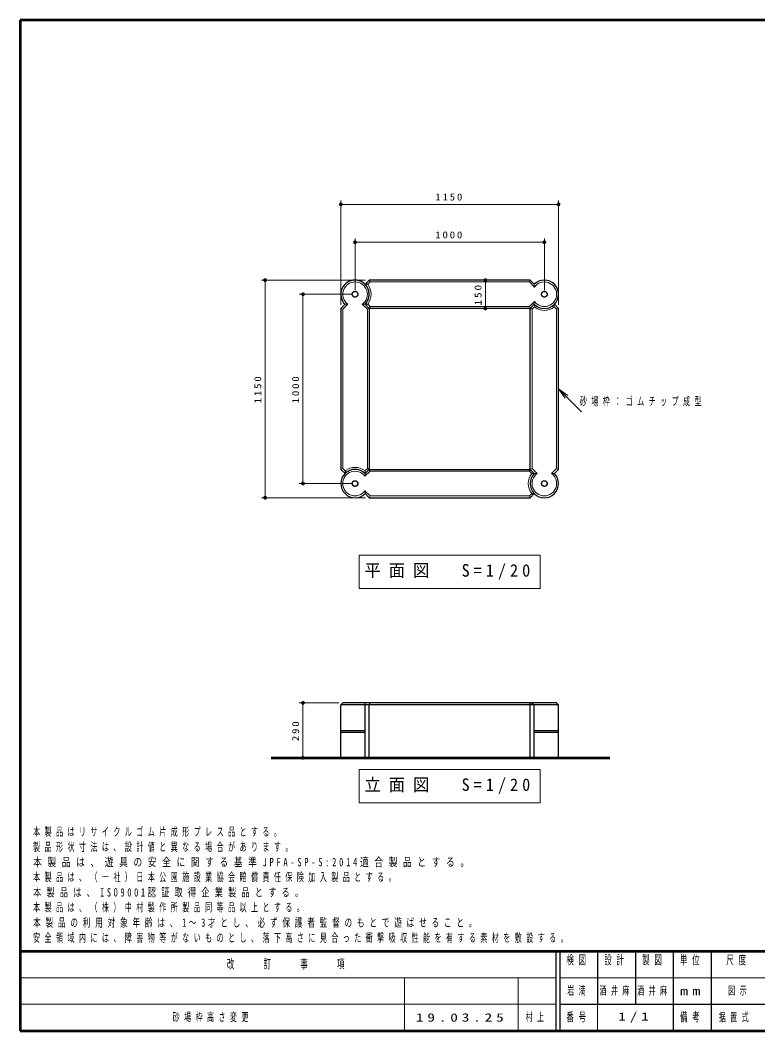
# Model space of a CAD drawing. Units: millimetres on the paper, with parts at other scales. Extents: x -385 to 0, y 0 to 267.
# Drawn here: x -385 to -190.2, y 0 to 267 of the extents above; entities that cross this region are included whole.
import ezdxf

# ---------------------------------------------------------------- set-up
doc = ezdxf.new("R2010")
doc.units = ezdxf.units.MM
doc.linetypes.add('USER1', pattern=[4.5, 2.5, -2])
doc.layers.add('1_20', color=7, linetype='Continuous', lineweight=13)
doc.layers.add('NAKAMURA図枠', color=7, linetype='Continuous', lineweight=13)
doc.layers.add('CLASS1', color=7, linetype='Continuous')
doc.layers.add('図面情報', color=7, linetype='Continuous')
doc.styles.add('ＭＳ ゴシック', font='')
doc.styles.get('ＭＳ ゴシック').set_extended_font_data('MS Gothic')

# ---------------------------------------------------------------- blocks, each defined once
blk = doc.blocks.new('filled_dot')
at = {"color": 0, "linetype": 'Continuous', "lineweight": -2, "const_width": 1.25}
blk.add_lwpolyline([(-0.625, 0, 1), (0.625, 0, 1)], format="xyb", close=True, dxfattribs=at)
blk = doc.blocks.new('open_arrow')
at = {"color": 0, "linetype": 'Continuous', "lineweight": -2}
blk.add_lwpolyline([(7.5, 1.25), (0, 0), (7.5, -1.25)], dxfattribs=at)

msp = doc.modelspace()

# ---------------------------------------------------------------- linework, layer by layer
at = {"layer": '1_20'}
for p, q in [((-300.308, 191.839), (-300.308, 219.339)), ((-242.808, 191.839), (-242.808, 219.339)), ((-300.308, 218.339), (-242.808, 218.339)), ((-296.558, 195.589), (-296.558, 209.339)), ((-296.558, 208.339), (-246.558, 208.339)), ((-246.558, 195.589), (-246.558, 209.339)), ((-293.808, 198.339), (-321.308, 198.339)), ((-320.308, 140.839), (-320.308, 198.339)), ((-293.221, 197.219), (-292.601, 197.839)), ((-292.601, 197.839), (-292.808, 198.339)), ((-250.515, 197.839), (-292.601, 197.839)), ((-262.126, 198.339), (-262.126, 190.839)), ((-250.308, 198.339), (-250.515, 197.839)), ((-249.183, 196.506), (-250.515, 197.839)), ((-249.21, 197.24), (-249.183, 196.506)), ((-297.558, 194.589), (-311.308, 194.589)), ((-310.308, 144.589), (-310.308, 194.589)), ((-249.183, 192.671), (-250.515, 191.339)), ((-249.21, 191.937), (-249.183, 192.671)), ((-300.308, 190.839), (-299.808, 190.631)), ((-298.476, 191.964), (-299.808, 190.631)), ((-299.808, 190.631), (-299.808, 148.546)), ((-299.21, 191.937), (-298.476, 191.964)), ((-293.907, 191.937), (-294.641, 191.964)), ((-294.641, 191.964), (-293.308, 190.631)), ((-293.221, 191.958), (-293.907, 191.937)), ((-292.808, 190.839), (-293.308, 190.631)), ((-293.308, 190.631), (-293.308, 148.546)), ((-293.221, 191.958), (-292.601, 191.339)), ((-250.515, 191.339), (-292.601, 191.339)), ((-250.308, 190.839), (-250.515, 191.339)), ((-249.189, 191.251), (-249.808, 190.631)), ((-249.808, 148.546), (-249.808, 190.631)), ((-249.189, 191.251), (-249.21, 191.937)), ((-243.928, 191.251), (-243.308, 190.631)), ((-243.308, 190.631), (-242.808, 190.839)), ((-243.308, 148.546), (-243.308, 190.631)), ((-242.808, 169.589), (-236.758, 163.538)), ((-299.808, 148.546), (-300.308, 148.339)), ((-299.189, 147.926), (-299.808, 148.546)), ((-293.934, 146.506), (-292.601, 147.839)), ((-293.907, 147.24), (-293.934, 146.506)), ((-293.928, 147.926), (-293.308, 148.546)), ((-293.928, 147.926), (-293.907, 147.24)), ((-292.808, 148.339), (-292.601, 147.839)), ((-292.601, 147.839), (-250.515, 147.839)), ((-249.896, 147.219), (-250.515, 147.839)), ((-250.308, 148.339), (-249.808, 148.546)), ((-249.896, 147.219), (-249.21, 147.24)), ((-248.476, 147.213), (-249.808, 148.546)), ((-249.21, 147.24), (-248.476, 147.213)), ((-244.641, 147.213), (-243.308, 148.546)), ((-243.907, 147.24), (-244.641, 147.213)), ((-242.808, 148.339), (-243.308, 148.546)), ((-297.558, 144.589), (-311.308, 144.589)), ((-293.907, 141.937), (-293.934, 142.671)), ((-293.934, 142.671), (-292.601, 141.339)), ((-249.896, 141.958), (-250.515, 141.339)), ((-293.808, 140.839), (-321.308, 140.839)), ((-292.808, 140.839), (-292.601, 141.339)), ((-292.601, 141.339), (-250.515, 141.339)), ((-250.515, 141.339), (-250.308, 140.839)), ((-295.458, 125.63), (-295.458, 116.83)), ((-247.658, 125.63), (-295.458, 125.63)), ((-247.658, 116.83), (-247.658, 125.63)), ((-295.458, 116.83), (-247.658, 116.83)), ((-300.808, 86.627), (-311.308, 86.627)), ((-310.308, 72.127), (-310.308, 86.627)), ((-295.458, 69.027), (-295.458, 60.227)), ((-247.658, 69.027), (-295.458, 69.027)), ((-247.658, 60.227), (-247.658, 69.027)), ((-295.458, 60.227), (-247.658, 60.227))]:
    msp.add_line(p, q, dxfattribs=at)
at = {"layer": '1_20', "lineweight": 25}
for p, q in [((-293.907, 197.24), (-292.808, 198.339)), ((-250.308, 198.339), (-292.808, 198.339)), ((-249.21, 197.24), (-250.308, 198.339)), ((-293.221, 197.219), (-293.907, 197.24)), ((-299.21, 191.937), (-300.308, 190.839)), ((-300.308, 190.839), (-300.308, 148.339)), ((-293.907, 191.937), (-292.808, 190.839)), ((-293.907, 191.937), (-292.808, 190.839)), ((-292.601, 191.339), (-292.808, 190.839)), ((-250.308, 190.839), (-292.808, 190.839)), ((-292.808, 190.839), (-292.808, 148.339)), ((-249.21, 191.937), (-250.308, 190.839)), ((-249.21, 191.937), (-250.308, 190.839)), ((-249.808, 190.631), (-250.308, 190.839)), ((-250.308, 148.339), (-250.308, 190.839)), ((-243.928, 191.251), (-243.907, 191.937)), ((-243.907, 191.937), (-242.808, 190.839)), ((-242.808, 148.339), (-242.808, 190.839)), ((-299.21, 147.24), (-300.308, 148.339)), ((-299.189, 147.926), (-299.21, 147.24)), ((-293.907, 147.24), (-292.808, 148.339)), ((-293.907, 147.24), (-292.808, 148.339)), ((-293.308, 148.546), (-292.808, 148.339)), ((-292.808, 148.339), (-250.308, 148.339)), ((-250.515, 147.839), (-250.308, 148.339)), ((-249.21, 147.24), (-250.308, 148.339)), ((-249.21, 147.24), (-250.308, 148.339)), ((-243.907, 147.24), (-242.808, 148.339)), ((-293.907, 141.937), (-292.808, 140.839)), ((-249.21, 141.937), (-250.308, 140.839)), ((-249.896, 141.958), (-249.21, 141.937)), ((-292.808, 140.839), (-250.308, 140.839)), ((-300.308, 86.127), (-299.808, 86.627)), ((-242.808, 86.127), (-300.308, 86.127)), ((-300.308, 72.127), (-300.308, 86.127)), ((-243.308, 86.627), (-299.808, 86.627)), ((-293.934, 86.627), (-293.907, 86.127)), ((-293.907, 72.127), (-293.907, 86.127)), ((-292.808, 86.127), (-292.601, 86.627)), ((-292.808, 72.127), (-292.808, 86.127)), ((-250.515, 86.627), (-250.308, 86.127)), ((-250.308, 72.127), (-250.308, 86.127)), ((-249.896, 86.627), (-249.21, 86.127)), ((-249.21, 72.127), (-249.21, 86.127)), ((-243.308, 86.627), (-242.808, 86.127)), ((-242.808, 72.127), (-242.808, 86.127)), ((-300.308, 79.377), (-293.907, 79.377)), ((-300.308, 78.877), (-293.907, 78.877)), ((-249.21, 79.377), (-242.808, 79.377)), ((-249.21, 78.877), (-242.808, 78.877))]:
    msp.add_line(p, q, dxfattribs=at)
at = {"layer": '1_20', "color": 2, "lineweight": 50}
msp.add_line((-318.679, 72.127), (-229.268, 72.127), dxfattribs=at)
at = {"layer": '1_20', "linetype": 'USER1', "lineweight": 25}
for centre in [(-296.558, 194.589), (-246.558, 194.589), (-296.558, 144.589), (-246.558, 144.589)]:
    msp.add_circle(centre, 0.75, dxfattribs=at)
at = {"layer": '1_20', "lineweight": 25}
for centre in [(-296.558, 194.589), (-246.558, 194.589), (-296.558, 144.589), (-246.558, 144.589)]:
    msp.add_circle(centre, 0.75, dxfattribs=at)
for centre, start, end in [((-296.558, 194.589), 315, 225), ((-246.558, 194.589), 225, 135), ((-296.558, 194.589), 315, 45), ((-246.558, 194.589), 225, 315), ((-296.558, 144.589), 45, 315), ((-296.558, 144.589), 45, 135), ((-246.558, 144.589), 135, 45), ((-246.558, 144.589), 135, 225)]:
    msp.add_arc(centre, 3.75, start, end, dxfattribs=at)
at = {"layer": '1_20'}
for centre, radius, start, end in [((-296.558, 194.589), 3.25, 306.15012, 233.84988), ((-246.558, 194.589), 3.25, 216.15012, 143.84988), ((-296.558, 194.589), 4.25, 321.75633, 38.24367), ((-246.558, 194.589), 4.25, 231.75633, 308.24367), ((-296.558, 144.589), 3.25, 36.15012, 323.84988), ((-296.558, 144.589), 4.25, 51.75633, 128.24367), ((-246.558, 144.589), 4.25, 141.75633, 218.24367), ((-246.558, 144.589), 3.25, 126.15012, 53.84988)]:
    msp.add_arc(centre, radius, start, end, dxfattribs=at)
at = {"layer": 'NAKAMURA図枠', "lineweight": 50}
for p, q in [((-385, 267), (-385, 0)), ((0, 267), (-385, 267)), ((-385, 21), (0, 21)), ((-385, 0), (0, 0))]:
    msp.add_line(p, q, dxfattribs=at)
at = {"layer": 'NAKAMURA図枠', "color": 211, "lineweight": 25}
for p, q in [((-243.5, 21), (-243.5, 0)), ((-242.5, 21), (-242.5, 0)), ((-232.5, 21), (-232.5, 7)), ((-222.5, 21), (-222.5, 7)), ((-212.5, 21), (-212.5, 0)), ((-202.5, 21), (-202.5, 7)), ((-242.5, 7), (0, 7))]:
    msp.add_line(p, q, dxfattribs=at)
at = {"layer": 'NAKAMURA図枠'}
for p, q in [((-385, 14), (-243.5, 14)), ((-283.5, 14), (-283.5, 0)), ((-253.5, 14), (-253.5, 0)), ((-242.5, 14), (-187.5, 14)), ((-385, 7), (-243.5, 7)), ((-232.5, 7), (-232.5, 0))]:
    msp.add_line(p, q, dxfattribs=at)
at = {"layer": 'NAKAMURA図枠', "lineweight": 25}
msp.add_line((-202.5, 7), (-202.5, 0), dxfattribs=at)

# ---------------------------------------------------------------- block references
at = {"layer": '1_20', "xscale": 0.4, "yscale": 0.4}
for p in [(-300.308, 218.339), (-296.558, 208.339)]:
    msp.add_blockref('filled_dot', p, dxfattribs=at)
for name, p, rotation in [('filled_dot', (-242.808, 218.339), 180), ('filled_dot', (-246.558, 208.339), 180), ('filled_dot', (-320.308, 198.339), 270), ('filled_dot', (-262.126, 198.339), 270), ('filled_dot', (-310.308, 194.589), 270), ('filled_dot', (-262.126, 190.839), 90), ('open_arrow', (-242.808, 169.589), 315), ('filled_dot', (-310.308, 144.589), 90), ('filled_dot', (-320.308, 140.839), 90), ('filled_dot', (-310.308, 86.627), 270), ('filled_dot', (-310.308, 72.127), 90)]:
    msp.add_blockref(name, p, dxfattribs=dict(at, rotation=rotation))

# ---------------------------------------------------------------- texts
at = {"layer": '1_20', "style": 'ＭＳ ゴシック'}
for s, insert, char_height, attachment_point in [('\\T1.33;\\W1.15;1150', (-271.558, 219.339), 1.833, 8), ('\\T1.33;\\W1.15;1000', (-271.558, 209.339), 1.833, 8), ('\\T1.64;\\W0.6;砂場枠：ゴムチップ成型', (-237.175, 166.188), 2.199, 4), ('\\T1.5;\\W0.95;平面図\u3000S=1/20', (-294.058, 121.23), 3.299, 4), ('\\T1.5;\\W0.95;立面図\u3000S=1/20', (-294.058, 64.627), 3.299, 4)]:
    msp.add_mtext(s, dxfattribs=dict(at, insert=insert, char_height=char_height, attachment_point=attachment_point))
at = {"layer": '1_20', "char_height": 1.833, "attachment_point": 8, "rotation": 90, "style": 'ＭＳ ゴシック'}
for s, insert in [('\\T1.33;\\W1.2;150', (-263.126, 194.589)), ('\\T1.33;\\W1.15;1150', (-321.308, 169.589)), ('\\T1.33;\\W1.15;1000', (-311.308, 169.589)), ('\\T1.33;\\W1.15;290', (-311.308, 79.377))]:
    msp.add_mtext(s, dxfattribs=dict(at, insert=insert))
at = {"layer": 'CLASS1', "char_height": 2.199, "attachment_point": 7, "style": 'ＭＳ ゴシック'}
for s, insert in [('\\T1.64;\\W0.6;本製品はリサイクルゴム片成形プレス品とする。', (-381.598, 51.223)), ('\\T1.64;\\W0.6;製品形状寸法は、設計値と異なる場合があります。', (-381.598, 47.223)), ('\\T1.64;\\W0.75;本製品は、遊具の安全に関する基準JPFA-SP-S:2014適合製品とする。', (-381.598, 43.223)), ('\\T1.64;\\W0.6;本製品は、（一社）日本公園施設業協会賠償責任保険加入製品とする。', (-381.598, 39.223)), ('\\T1.64;\\W0.7;本製品は、ISO9001認証取得企業製品とする。', (-381.598, 35.223)), ('\\T1.64;\\W0.6;本製品は、（株）中村製作所製品同等品以上とする。', (-381.598, 31.223)), ('\\T1.64;\\W0.65;本製品の利用対象年齢は、1～3才とし、必ず保護者監督のもとで遊ばせること。', (-381.598, 27.223)), ('\\T1.64;\\W0.6;安全領域内には、障害物等がないものとし、落下高さに見合った衝撃吸収性能を有する素材を敷設する。', (-381.598, 23.223))]:
    msp.add_mtext(s, dxfattribs=dict(at, insert=insert))
at = {"layer": 'NAKAMURA図枠', "color": 4, "char_height": 2.346, "style": 'ＭＳ ゴシック'}
for s, insert, attachment_point in [('\\T1.64;\\W0.6;改\u3000\u3000訂\u3000\u3000事\u3000\u3000項', (-314.25, 17.5), 5), ('\\T1.64;\\W0.6;検図', (-237.5, 19.9), 2), ('\\T1.64;\\W0.6;設計', (-227.5, 19.9), 2), ('\\T1.64;\\W0.6;製図', (-217.5, 19.9), 2), ('\\T1.64;\\W0.6;単位', (-207.5, 19.9), 2), ('\\T1.64;\\W0.6;尺度', (-195.25, 19.9), 2), ('\\T1.5;\\W1.35;mm', (-207.5, 10.5), 5), ('\\T1.64;\\W0.6;番号', (-237.5, 3.5), 5), ('\\T1.64;\\W0.6;備考', (-207.5, 3.5), 5)]:
    msp.add_mtext(s, dxfattribs=dict(at, insert=insert, attachment_point=attachment_point))
at = {"layer": '図面情報', "char_height": 2.199, "style": 'ＭＳ ゴシック'}
for s, insert, attachment_point in [('\\T1.64;\\W0.6;岩満', (-237.5, 10.5), 5), ('\\T1.64;\\W0.6;酒井麻', (-232, 10.5), 4), ('\\T1.64;\\W0.6;酒井麻', (-217.5, 10.5), 5), ('\\T1.64;\\W0.6;図示', (-198, 10.5), 4), ('\\T1.64;\\W0.6;砂場枠高さ変更', (-344.75, 3.5), 4), ('\\T1.5;\\W1.35;19.03.25', (-280.5, 3.5), 4), ('\\T1.64;\\W0.6;村上', (-251.5, 3.5), 4), ('\\T1.5;\\W1.35;1/1', (-222.5, 3.5), 5), ('\\T1.64;\\W0.6;据置式', (-200.5, 3.5), 4)]:
    msp.add_mtext(s, dxfattribs=dict(at, insert=insert, attachment_point=attachment_point))

doc.saveas('drawing.dxf')
